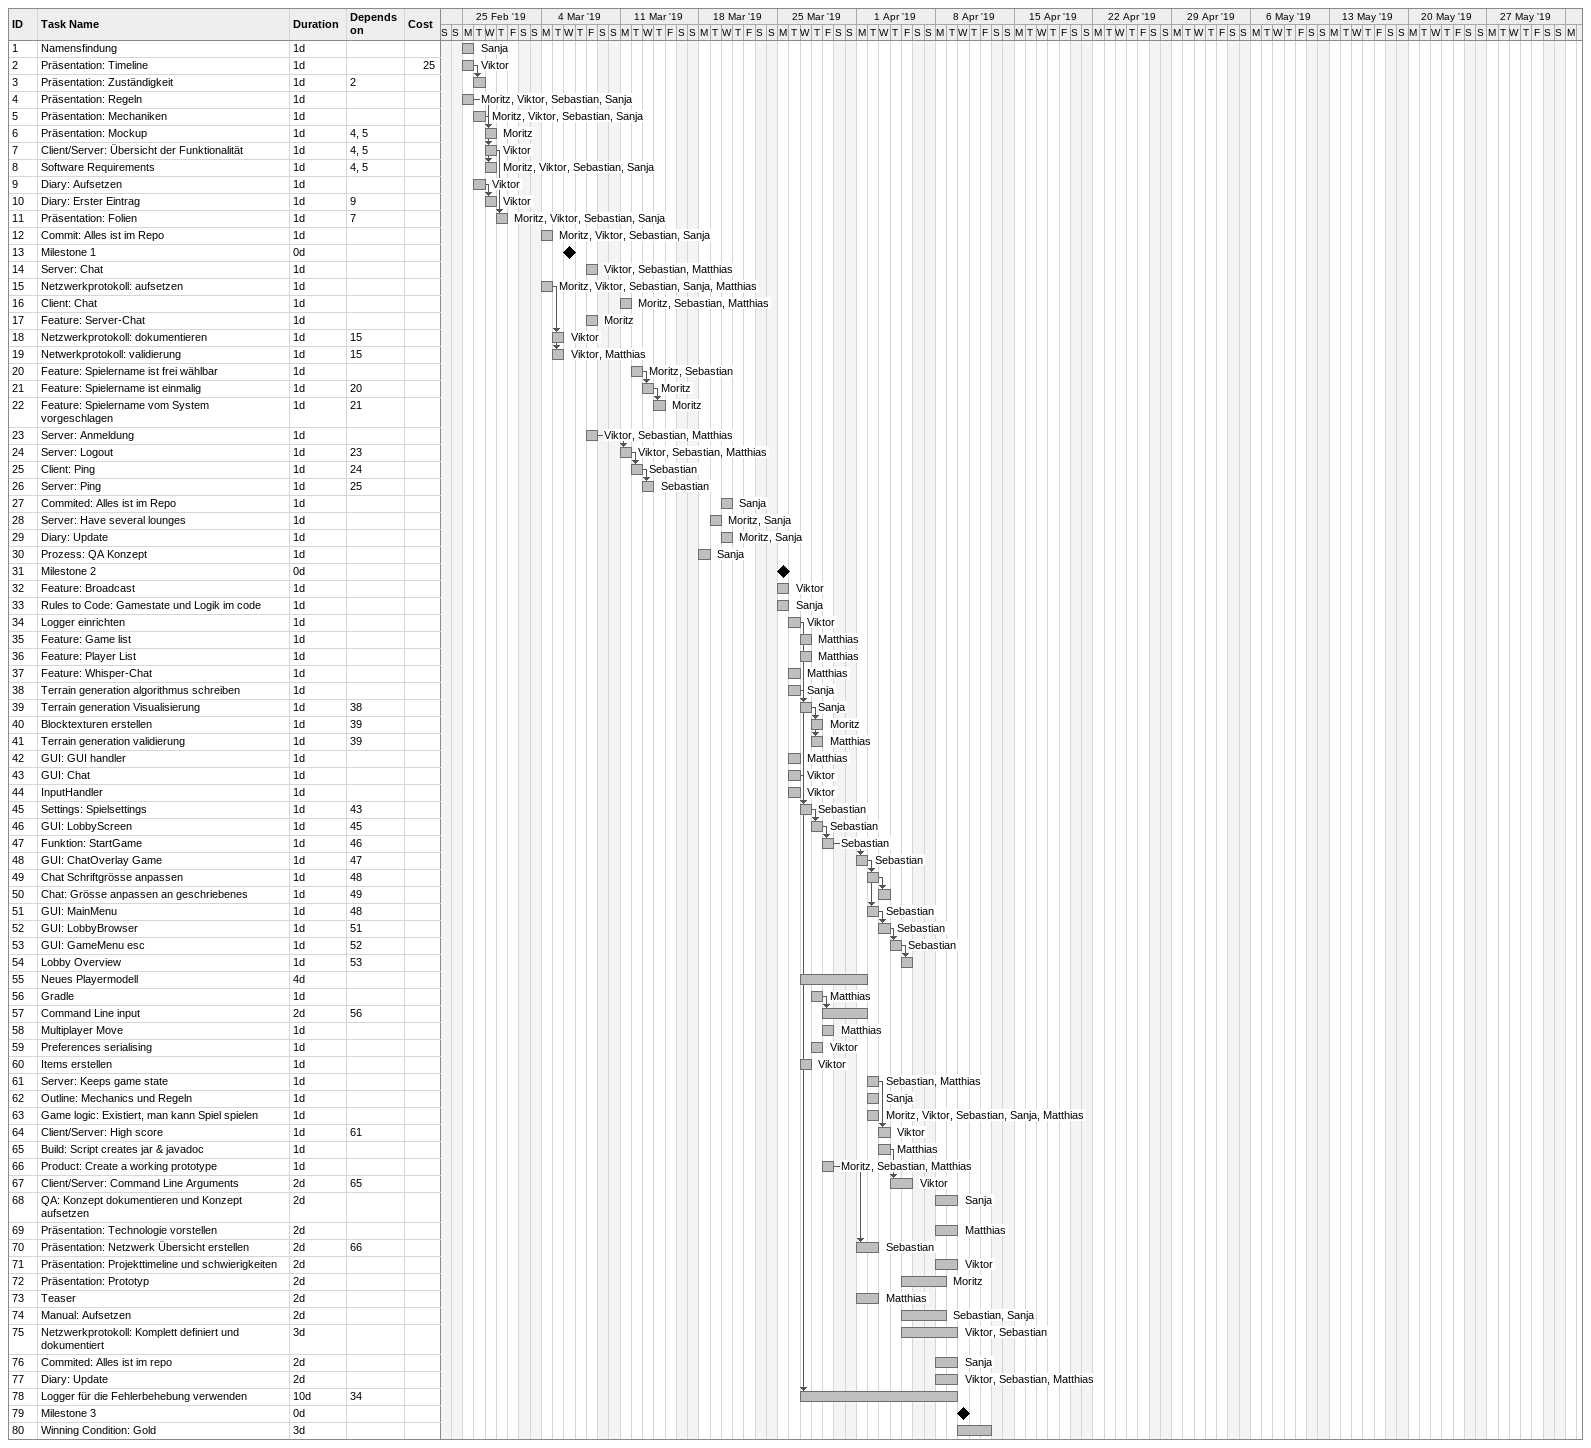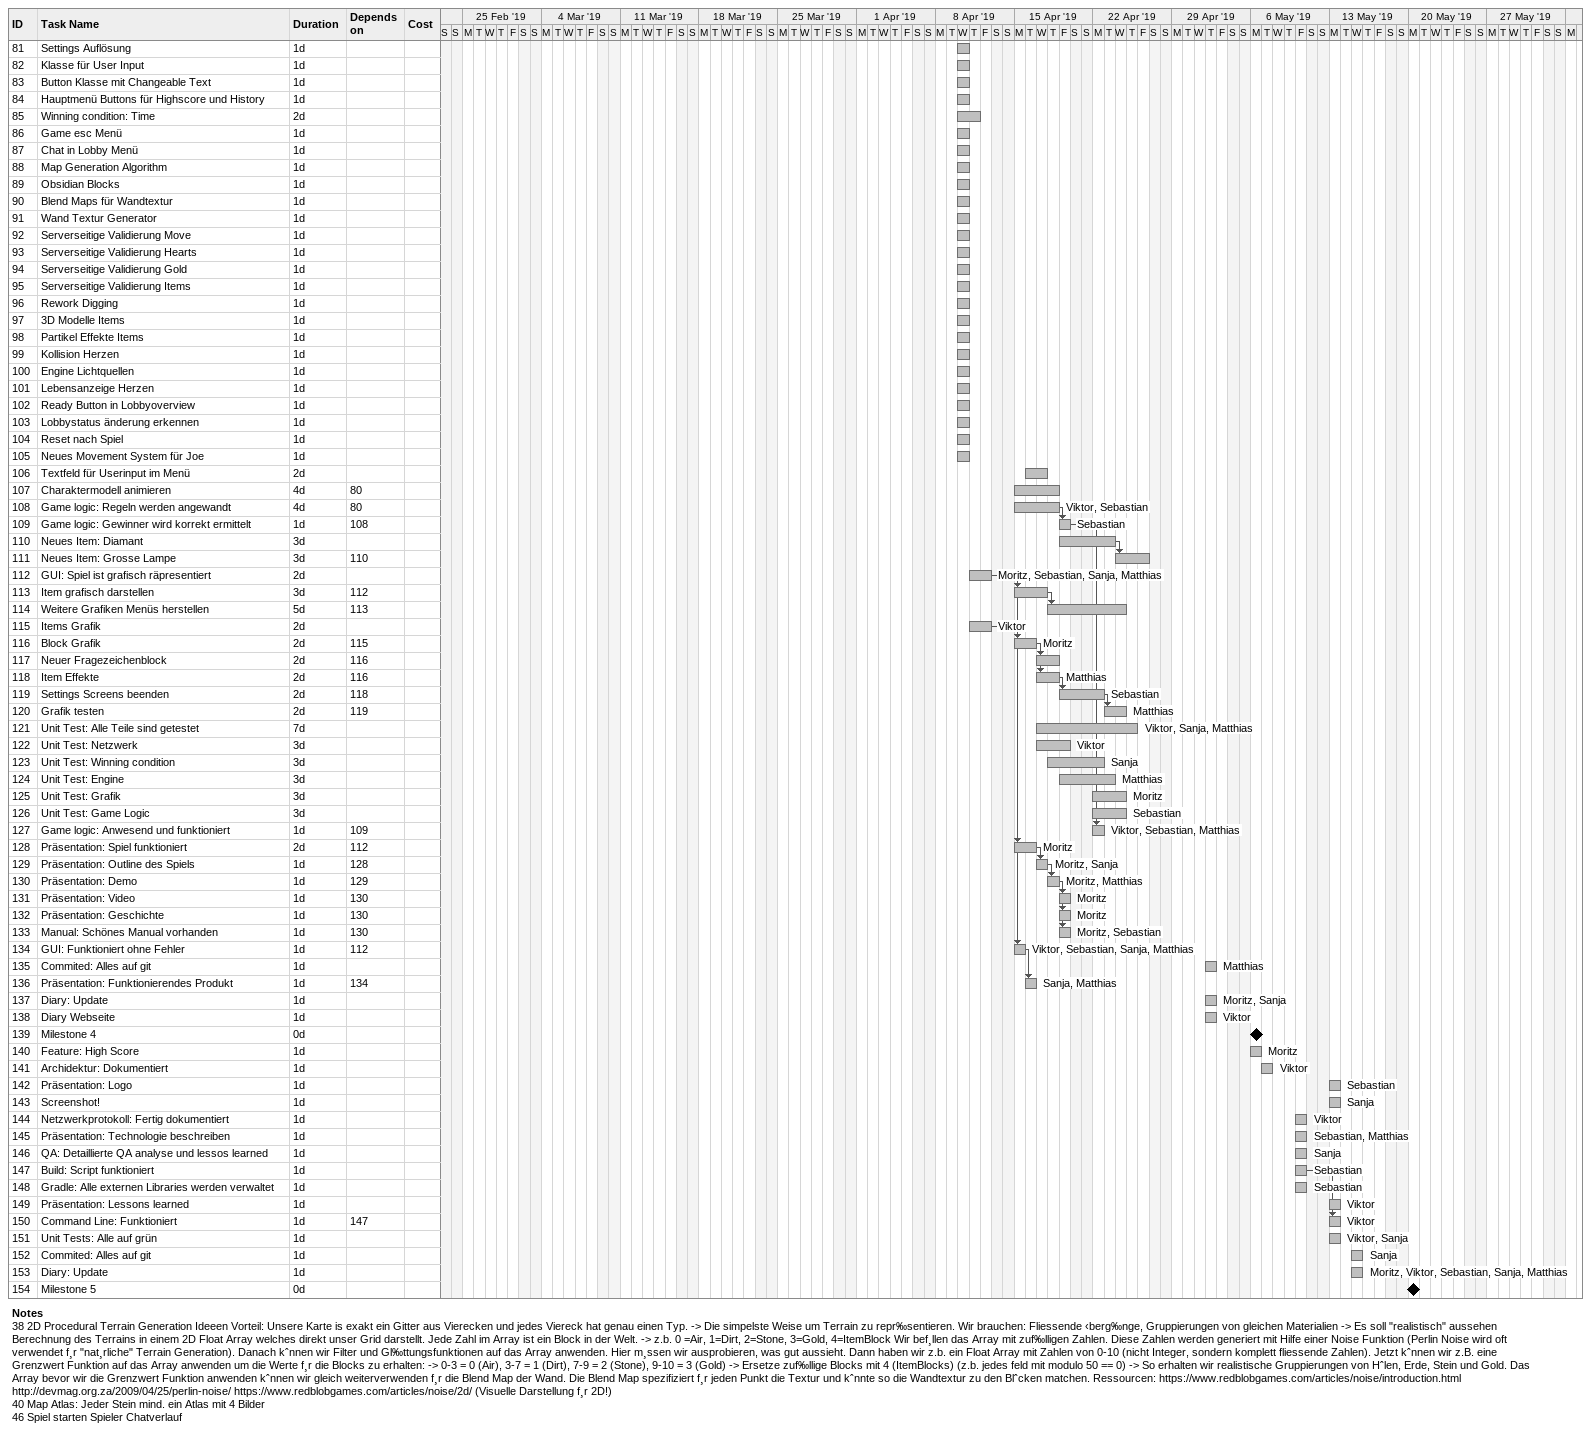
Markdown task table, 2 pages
| ID | Task | Duration | Start | Finish | Predecessors | Resources | Cost |
|---|---|---|---|---|---|---|---|
| 1 | Namensfindung | 1d | 2019-02-25 | 2019-02-25 |  | Sanja |  |
| 2 | Präsentation: Timeline | 1d | 2019-02-25 | 2019-02-25 |  | Viktor | 25 |
| 3 | Präsentation: Zuständigkeit | 1d | 2019-02-26 | 2019-02-26 | 2 |  |  |
| 4 | Präsentation: Regeln | 1d | 2019-02-25 | 2019-02-25 |  | Moritz, Viktor, Sebastian, Sanja |  |
| 5 | Präsentation: Mechaniken | 1d | 2019-02-26 | 2019-02-26 |  | Moritz, Viktor, Sebastian, Sanja |  |
| 6 | Präsentation: Mockup | 1d | 2019-02-27 | 2019-02-27 | 4, 5 | Moritz |  |
| 7 | Client/Server: Übersicht der Funktionalität | 1d | 2019-02-27 | 2019-02-27 | 4, 5 | Viktor |  |
| 8 | Software Requirements | 1d | 2019-02-27 | 2019-02-27 | 4, 5 | Moritz, Viktor, Sebastian, Sanja |  |
| 9 | Diary: Aufsetzen | 1d | 2019-02-26 | 2019-02-26 |  | Viktor |  |
| 10 | Diary: Erster Eintrag | 1d | 2019-02-27 | 2019-02-27 | 9 | Viktor |  |
| 11 | Präsentation: Folien | 1d | 2019-02-28 | 2019-02-28 | 7 | Moritz, Viktor, Sebastian, Sanja |  |
| 12 | Commit: Alles ist im Repo | 1d | 2019-03-04 | 2019-03-04 |  | Moritz, Viktor, Sebastian, Sanja |  |
| 13 | Milestone 1 | 0d | 2019-03-06 | 2019-03-06 |  |  |  |
| 14 | Server: Chat | 1d | 2019-03-08 | 2019-03-08 |  | Viktor, Sebastian, Matthias |  |
| 15 | Netzwerkprotokoll: aufsetzen | 1d | 2019-03-04 | 2019-03-04 |  | Moritz, Viktor, Sebastian, Sanja, Matthias |  |
| 16 | Client: Chat | 1d | 2019-03-11 | 2019-03-11 |  | Moritz, Sebastian, Matthias |  |
| 17 | Feature: Server-Chat | 1d | 2019-03-08 | 2019-03-08 |  | Moritz |  |
| 18 | Netzwerkprotokoll: dokumentieren | 1d | 2019-03-05 | 2019-03-05 | 15 | Viktor |  |
| 19 | Netwerkprotokoll: validierung | 1d | 2019-03-05 | 2019-03-05 | 15 | Viktor, Matthias |  |
| 20 | Feature: Spielername ist frei wählbar | 1d | 2019-03-12 | 2019-03-12 |  | Moritz, Sebastian |  |
| 21 | Feature: Spielername ist einmalig | 1d | 2019-03-13 | 2019-03-13 | 20 | Moritz |  |
| 22 | Feature: Spielername vom System vorgeschlagen | 1d | 2019-03-14 | 2019-03-14 | 21 | Moritz |  |
| 23 | Server: Anmeldung | 1d | 2019-03-08 | 2019-03-08 |  | Viktor, Sebastian, Matthias |  |
| 24 | Server: Logout | 1d | 2019-03-11 | 2019-03-11 | 23 | Viktor, Sebastian, Matthias |  |
| 25 | Client: Ping | 1d | 2019-03-12 | 2019-03-12 | 24 | Sebastian |  |
| 26 | Server: Ping | 1d | 2019-03-13 | 2019-03-13 | 25 | Sebastian |  |
| 27 | Commited: Alles ist im Repo | 1d | 2019-03-20 | 2019-03-20 |  | Sanja |  |
| 28 | Server: Have several lounges | 1d | 2019-03-19 | 2019-03-19 |  | Moritz, Sanja |  |
| 29 | Diary: Update | 1d | 2019-03-20 | 2019-03-20 |  | Moritz, Sanja |  |
| 30 | Prozess: QA Konzept | 1d | 2019-03-18 | 2019-03-18 |  | Sanja |  |
| 31 | Milestone 2 | 0d | 2019-03-25 | 2019-03-25 |  |  |  |
| 32 | Feature: Broadcast | 1d | 2019-03-25 | 2019-03-25 |  | Viktor |  |
| 33 | Rules to Code: Gamestate und Logik im code | 1d | 2019-03-25 | 2019-03-25 |  | Sanja |  |
| 34 | Logger einrichten | 1d | 2019-03-26 | 2019-03-26 |  | Viktor |  |
| 35 | Feature: Game list | 1d | 2019-03-27 | 2019-03-27 |  | Matthias |  |
| 36 | Feature: Player List | 1d | 2019-03-27 | 2019-03-27 |  | Matthias |  |
| 37 | Feature: Whisper-Chat | 1d | 2019-03-26 | 2019-03-26 |  | Matthias |  |
| 38 | Terrain generation algorithmus schreiben | 1d | 2019-03-26 | 2019-03-26 |  | Sanja |  |
| 39 | Terrain generation Visualisierung | 1d | 2019-03-27 | 2019-03-27 | 38 | Sanja |  |
| 40 | Blocktexturen erstellen | 1d | 2019-03-28 | 2019-03-28 | 39 | Moritz |  |
| 41 | Terrain generation validierung | 1d | 2019-03-28 | 2019-03-28 | 39 | Matthias |  |
| 42 | GUI: GUI handler | 1d | 2019-03-26 | 2019-03-26 |  | Matthias |  |
| 43 | GUI: Chat | 1d | 2019-03-26 | 2019-03-26 |  | Viktor |  |
| 44 | InputHandler | 1d | 2019-03-26 | 2019-03-26 |  | Viktor |  |
| 45 | Settings: Spielsettings | 1d | 2019-03-27 | 2019-03-27 | 43 | Sebastian |  |
| 46 | GUI: LobbyScreen | 1d | 2019-03-28 | 2019-03-28 | 45 | Sebastian |  |
| 47 | Funktion: StartGame | 1d | 2019-03-29 | 2019-03-29 | 46 | Sebastian |  |
| 48 | GUI: ChatOverlay Game | 1d | 2019-04-01 | 2019-04-01 | 47 | Sebastian |  |
| 49 | Chat Schriftgrösse anpassen | 1d | 2019-04-02 | 2019-04-02 | 48 |  |  |
| 50 | Chat: Grösse anpassen an geschriebenes | 1d | 2019-04-03 | 2019-04-03 | 49 |  |  |
| 51 | GUI: MainMenu | 1d | 2019-04-02 | 2019-04-02 | 48 | Sebastian |  |
| 52 | GUI: LobbyBrowser | 1d | 2019-04-03 | 2019-04-03 | 51 | Sebastian |  |
| 53 | GUI: GameMenu esc | 1d | 2019-04-04 | 2019-04-04 | 52 | Sebastian |  |
| 54 | Lobby Overview | 1d | 2019-04-05 | 2019-04-05 | 53 |  |  |
| 55 | Neues Playermodell | 4d | 2019-03-27 | 2019-04-01 |  |  |  |
| 56 | Gradle | 1d | 2019-03-28 | 2019-03-28 |  | Matthias |  |
| 57 | Command Line input | 2d | 2019-03-29 | 2019-04-01 | 56 |  |  |
| 58 | Multiplayer Move | 1d | 2019-03-29 | 2019-03-29 |  | Matthias |  |
| 59 | Preferences serialising | 1d | 2019-03-28 | 2019-03-28 |  | Viktor |  |
| 60 | Items erstellen | 1d | 2019-03-27 | 2019-03-27 |  | Viktor |  |
| 61 | Server: Keeps game state | 1d | 2019-04-02 | 2019-04-02 |  | Sebastian, Matthias |  |
| 62 | Outline: Mechanics und Regeln | 1d | 2019-04-02 | 2019-04-02 |  | Sanja |  |
| 63 | Game logic: Existiert, man kann Spiel spielen | 1d | 2019-04-02 | 2019-04-02 |  | Moritz, Viktor, Sebastian, Sanja, Matthias |  |
| 64 | Client/Server: High score | 1d | 2019-04-03 | 2019-04-03 | 61 | Viktor |  |
| 65 | Build: Script creates jar & javadoc | 1d | 2019-04-03 | 2019-04-03 |  | Matthias |  |
| 66 | Product: Create a working prototype | 1d | 2019-03-29 | 2019-03-29 |  | Moritz, Sebastian, Matthias |  |
| 67 | Client/Server: Command Line Arguments | 2d | 2019-04-04 | 2019-04-05 | 65 | Viktor |  |
| 68 | QA: Konzept dokumentieren und Konzept aufsetzen | 2d | 2019-04-08 | 2019-04-09 |  | Sanja |  |
| 69 | Präsentation: Technologie vorstellen | 2d | 2019-04-08 | 2019-04-09 |  | Matthias |  |
| 70 | Präsentation: Netzwerk Übersicht erstellen | 2d | 2019-04-01 | 2019-04-02 | 66 | Sebastian |  |
| 71 | Präsentation: Projekttimeline und schwierigkeiten | 2d | 2019-04-08 | 2019-04-09 |  | Viktor |  |
| 72 | Präsentation: Prototyp | 2d | 2019-04-05 | 2019-04-08 |  | Moritz |  |
| 73 | Teaser | 2d | 2019-04-01 | 2019-04-02 |  | Matthias |  |
| 74 | Manual: Aufsetzen | 2d | 2019-04-05 | 2019-04-08 |  | Sebastian, Sanja |  |
| 75 | Netzwerkprotokoll: Komplett definiert und dokumentiert | 3d | 2019-04-05 | 2019-04-09 |  | Viktor, Sebastian |  |
| 76 | Commited: Alles ist im repo | 2d | 2019-04-08 | 2019-04-09 |  | Sanja |  |
| 77 | Diary: Update | 2d | 2019-04-08 | 2019-04-09 |  | Viktor, Sebastian, Matthias |  |
| 78 | Logger für die Fehlerbehebung verwenden | 10d | 2019-03-27 | 2019-04-09 | 34 |  |  |
| 79 | Milestone 3 | 0d | 2019-04-10 | 2019-04-10 |  |  |  |
| 80 | Winning Condition: Gold | 3d | 2019-04-10 | 2019-04-12 |  |  |  |
| 81 | Settings Auflösung | 1d | 2019-04-10 | 2019-04-10 |  |  |  |
| 82 | Klasse für User Input | 1d | 2019-04-10 | 2019-04-10 |  |  |  |
| 83 | Button Klasse mit Changeable Text | 1d | 2019-04-10 | 2019-04-10 |  |  |  |
| 84 | Hauptmenü Buttons für Highscore und History | 1d | 2019-04-10 | 2019-04-10 |  |  |  |
| 85 | Winning condition: Time | 2d | 2019-04-10 | 2019-04-11 |  |  |  |
| 86 | Game esc Menü | 1d | 2019-04-10 | 2019-04-10 |  |  |  |
| 87 | Chat in Lobby Menü | 1d | 2019-04-10 | 2019-04-10 |  |  |  |
| 88 | Map Generation Algorithm | 1d | 2019-04-10 | 2019-04-10 |  |  |  |
| 89 | Obsidian Blocks | 1d | 2019-04-10 | 2019-04-10 |  |  |  |
| 90 | Blend Maps für Wandtextur | 1d | 2019-04-10 | 2019-04-10 |  |  |  |
| 91 | Wand Textur Generator | 1d | 2019-04-10 | 2019-04-10 |  |  |  |
| 92 | Serverseitige Validierung Move | 1d | 2019-04-10 | 2019-04-10 |  |  |  |
| 93 | Serverseitige Validierung Hearts | 1d | 2019-04-10 | 2019-04-10 |  |  |  |
| 94 | Serverseitige Validierung Gold | 1d | 2019-04-10 | 2019-04-10 |  |  |  |
| 95 | Serverseitige Validierung Items | 1d | 2019-04-10 | 2019-04-10 |  |  |  |
| 96 | Rework Digging | 1d | 2019-04-10 | 2019-04-10 |  |  |  |
| 97 | 3D Modelle Items | 1d | 2019-04-10 | 2019-04-10 |  |  |  |
| 98 | Partikel Effekte Items | 1d | 2019-04-10 | 2019-04-10 |  |  |  |
| 99 | Kollision Herzen | 1d | 2019-04-10 | 2019-04-10 |  |  |  |
| 100 | Engine Lichtquellen | 1d | 2019-04-10 | 2019-04-10 |  |  |  |
| 101 | Lebensanzeige Herzen | 1d | 2019-04-10 | 2019-04-10 |  |  |  |
| 102 | Ready Button in Lobbyoverview | 1d | 2019-04-10 | 2019-04-10 |  |  |  |
| 103 | Lobbystatus änderung erkennen | 1d | 2019-04-10 | 2019-04-10 |  |  |  |
| 104 | Reset nach Spiel | 1d | 2019-04-10 | 2019-04-10 |  |  |  |
| 105 | Neues Movement System für Joe | 1d | 2019-04-10 | 2019-04-10 |  |  |  |
| 106 | Textfeld für Userinput im Menü | 2d | 2019-04-16 | 2019-04-17 |  |  |  |
| 107 | Charaktermodell animieren | 4d | 2019-04-15 | 2019-04-18 | 80 |  |  |
| 108 | Game logic: Regeln werden angewandt | 4d | 2019-04-15 | 2019-04-18 | 80 | Viktor, Sebastian |  |
| 109 | Game logic: Gewinner wird korrekt ermittelt | 1d | 2019-04-19 | 2019-04-19 | 108 | Sebastian |  |
| 110 | Neues Item: Diamant | 3d | 2019-04-19 | 2019-04-23 |  |  |  |
| 111 | Neues Item: Grosse Lampe | 3d | 2019-04-24 | 2019-04-26 | 110 |  |  |
| 112 | GUI: Spiel ist grafisch räpresentiert | 2d | 2019-04-11 | 2019-04-12 |  | Moritz, Sebastian, Sanja, Matthias |  |
| 113 | Item grafisch darstellen | 3d | 2019-04-15 | 2019-04-17 | 112 |  |  |
| 114 | Weitere Grafiken Menüs herstellen | 5d | 2019-04-18 | 2019-04-24 | 113 |  |  |
| 115 | Items Grafik | 2d | 2019-04-11 | 2019-04-12 |  | Viktor |  |
| 116 | Block Grafik | 2d | 2019-04-15 | 2019-04-16 | 115 | Moritz |  |
| 117 | Neuer Fragezeichenblock | 2d | 2019-04-17 | 2019-04-18 | 116 |  |  |
| 118 | Item Effekte | 2d | 2019-04-17 | 2019-04-18 | 116 | Matthias |  |
| 119 | Settings Screens beenden | 2d | 2019-04-19 | 2019-04-22 | 118 | Sebastian |  |
| 120 | Grafik testen | 2d | 2019-04-23 | 2019-04-24 | 119 | Matthias |  |
| 121 | Unit Test: Alle Teile sind getestet | 7d | 2019-04-17 | 2019-04-25 |  | Viktor, Sanja, Matthias |  |
| 122 | Unit Test: Netzwerk | 3d | 2019-04-17 | 2019-04-19 |  | Viktor |  |
| 123 | Unit Test: Winning condition | 3d | 2019-04-18 | 2019-04-22 |  | Sanja |  |
| 124 | Unit Test: Engine | 3d | 2019-04-19 | 2019-04-23 |  | Matthias |  |
| 125 | Unit Test: Grafik | 3d | 2019-04-22 | 2019-04-24 |  | Moritz |  |
| 126 | Unit Test: Game Logic | 3d | 2019-04-22 | 2019-04-24 |  | Sebastian |  |
| 127 | Game logic: Anwesend und funktioniert | 1d | 2019-04-22 | 2019-04-22 | 109 | Viktor, Sebastian, Matthias |  |
| 128 | Präsentation: Spiel funktioniert | 2d | 2019-04-15 | 2019-04-16 | 112 | Moritz |  |
| 129 | Präsentation: Outline des Spiels | 1d | 2019-04-17 | 2019-04-17 | 128 | Moritz, Sanja |  |
| 130 | Präsentation: Demo | 1d | 2019-04-18 | 2019-04-18 | 129 | Moritz, Matthias |  |
| 131 | Präsentation: Video | 1d | 2019-04-19 | 2019-04-19 | 130 | Moritz |  |
| 132 | Präsentation: Geschichte | 1d | 2019-04-19 | 2019-04-19 | 130 | Moritz |  |
| 133 | Manual: Schönes Manual vorhanden | 1d | 2019-04-19 | 2019-04-19 | 130 | Moritz, Sebastian |  |
| 134 | GUI: Funktioniert ohne Fehler | 1d | 2019-04-15 | 2019-04-15 | 112 | Viktor, Sebastian, Sanja, Matthias |  |
| 135 | Commited: Alles auf git | 1d | 2019-05-02 | 2019-05-02 |  | Matthias |  |
| 136 | Präsentation: Funktionierendes Produkt | 1d | 2019-04-16 | 2019-04-16 | 134 | Sanja, Matthias |  |
| 137 | Diary: Update | 1d | 2019-05-02 | 2019-05-02 |  | Moritz, Sanja |  |
| 138 | Diary Webseite | 1d | 2019-05-02 | 2019-05-02 |  | Viktor |  |
| 139 | Milestone 4 | 0d | 2019-05-06 | 2019-05-06 |  |  |  |
| 140 | Feature: High Score | 1d | 2019-05-06 | 2019-05-06 |  | Moritz |  |
| 141 | Archidektur: Dokumentiert | 1d | 2019-05-07 | 2019-05-07 |  | Viktor |  |
| 142 | Präsentation: Logo | 1d | 2019-05-13 | 2019-05-13 |  | Sebastian |  |
| 143 | Screenshot! | 1d | 2019-05-13 | 2019-05-13 |  | Sanja |  |
| 144 | Netzwerkprotokoll: Fertig dokumentiert | 1d | 2019-05-10 | 2019-05-10 |  | Viktor |  |
| 145 | Präsentation: Technologie beschreiben | 1d | 2019-05-10 | 2019-05-10 |  | Sebastian, Matthias |  |
| 146 | QA: Detaillierte QA analyse und lessos learned | 1d | 2019-05-10 | 2019-05-10 |  | Sanja |  |
| 147 | Build: Script funktioniert | 1d | 2019-05-10 | 2019-05-10 |  | Sebastian |  |
| 148 | Gradle: Alle externen Libraries werden verwaltet | 1d | 2019-05-10 | 2019-05-10 |  | Sebastian |  |
| 149 | Präsentation: Lessons learned | 1d | 2019-05-13 | 2019-05-13 |  | Viktor |  |
| 150 | Command Line: Funktioniert | 1d | 2019-05-13 | 2019-05-13 | 147 | Viktor |  |
| 151 | Unit Tests: Alle auf grün | 1d | 2019-05-13 | 2019-05-13 |  | Viktor, Sanja |  |
| 152 | Commited: Alles auf git | 1d | 2019-05-15 | 2019-05-15 |  | Sanja |  |
| 153 | Diary: Update | 1d | 2019-05-15 | 2019-05-15 |  | Moritz, Viktor, Sebastian, Sanja, Matthias |  |
| 154 | Milestone 5 | 0d | 2019-05-20 | 2019-05-20 |  |  |  |

Notes
- 38: 2D Procedural Terrain Generation Ideeen Vorteil: Unsere Karte is exakt ein Gitter aus Vierecken und jedes Viereck hat genau einen Typ. -> Die simpelste Weise um Terrain zu repr‰sentieren. Wir brauchen: Fliessende ‹berg‰nge, Gruppierungen von gleichen Materialien -> Es soll "realistisch" aussehen Berechnung des Terrains in einem 2D Float Array welches direkt unser Grid darstellt. Jede Zahl im Array ist ein Block in der Welt. -> z.b. 0 =Air, 1=Dirt, 2=Stone, 3=Gold, 4=ItemBlock Wir bef¸llen das Array mit zuf‰lligen Zahlen. Diese Zahlen werden generiert mit Hilfe einer Noise Funktion (Perlin Noise wird oft verwendet f¸r "nat¸rliche" Terrain Generation). Danach kˆnnen wir Filter und Gl‰ttungsfunktionen auf das Array anwenden. Hier m¸ssen wir ausprobieren, was gut aussieht. Dann haben wir z.b. ein Float Array mit Zahlen von 0-10 (nicht Integer, sondern komplett fliessende Zahlen). Jetzt kˆnnen wir z.B. eine Grenzwert Funktion auf das Array anwenden um die Werte f¸r die Blocks zu erhalten: -> 0-3 = 0 (Air), 3-7 = 1 (Dirt), 7-9 = 2 (Stone), 9-10 = 3 (Gold) -> Ersetze zuf‰llige Blocks mit 4 (ItemBlocks) (z.b. jedes feld mit modulo 50 == 0) -> So erhalten wir realistische Gruppierungen von Hˆlen, Erde, Stein und Gold. Das Array bevor wir die Grenzwert Funktion anwenden kˆnnen wir gleich weiterverwenden f¸r die Blend Map der Wand. Die Blend Map spezifiziert f¸r jeden Punkt die Textur und kˆnnte so die Wandtextur zu den Blˆcken matchen. Ressourcen: https://www.redblobgames.com/articles/noise/introduction.html http://devmag.org.za/2009/04/25/perlin-noise/ https://www.redblobgames.com/articles/noise/2d/ (Visuelle Darstellung f¸r 2D!)
- 40: Map Atlas: Jeder Stein mind. ein Atlas mit 4 Bilder
- 46: Spiel starten Spieler Chatverlauf
